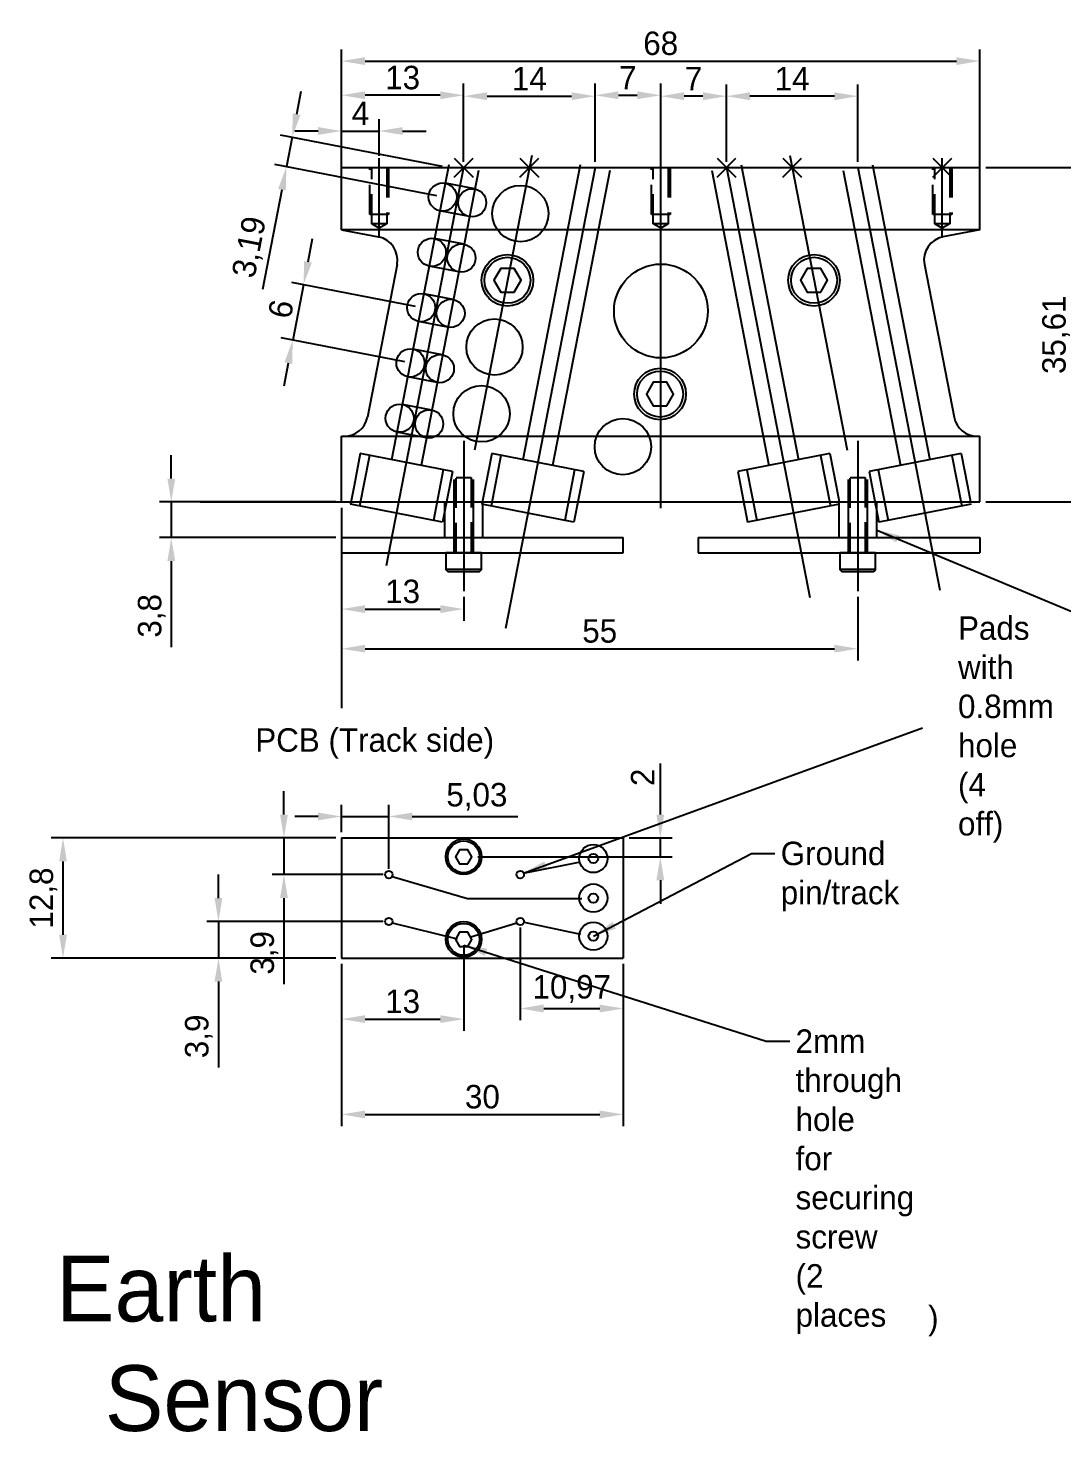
# Model space of a CAD drawing. Header units: millimetres. Extents: x 213 to 504, y 116 to 267.
# Drawn here: x 212.8 to 323, y 116.1 to 265.6 of the extents above; entities that cross this region are included whole.
import ezdxf

# ---------------------------------------------------------------- set-up
doc = ezdxf.new("R2010")
doc.units = ezdxf.units.MM
doc.header["$PDMODE"] = 3
doc.linetypes.add('CENTER2', pattern=[28.575, 19.05, -3.175, 3.175, -3.175])
doc.linetypes.add('HIDDEN2', pattern=[4.7625, 3.175, -1.5875])
doc.layers.add('CEN', color=7, linetype='CENTER2')
doc.layers.add('HARDWARE', color=7, linetype='Continuous')
doc.dimstyles.new('ISO-25', dxfattribs={"dimtxt": 2.5, "dimasz": 2.5, "dimexe": 1.25, "dimexo": 0.625, "dimtad": 1, "dimtxsty": 'Standard', "dimcen": 2.5, "dimadec": 0, "dimazin": 0, "dimtfac": 1, "dimtmove": 0, "dimatfit": 3, "dimfxl": 0, "dimarcsym": 0})

# ---------------------------------------------------------------- blocks, each defined once
blk = doc.blocks.new('*D1')
at = {"color": 0, "linetype": 'Continuous', "lineweight": -2}
for p, q in [((314.88, 250.75), (325.71, 250.75)), ((324.46, 248.25), (324.46, 217.64)), ((314.88, 215.14), (325.71, 215.14))]:
    blk.add_line(p, q, dxfattribs=at)
at = {"color": 0, "linetype": 'Continuous'}
for points in [[(324.05, 248.25), (324.88, 248.25), (324.46, 250.75)], [(324.05, 217.64), (324.88, 217.64), (324.46, 215.14)]]:
    blk.add_solid(points, dxfattribs=at)
at = {"layer": 'Defpoints', "color": 0, "linetype": 'Continuous'}
for p in [(314.25, 250.75), (314.25, 215.14), (324.46, 215.14)]:
    blk.add_point(p, dxfattribs=at)
at = {"color": 0, "linetype": 'Continuous', "insert": (322.38, 232.95), "char_height": 2.5, "attachment_point": 5, "rotation": 90}
blk.add_mtext('35,61', dxfattribs=at)
blk = doc.blocks.new('*D2')
at = {"color": 0, "linetype": 'Continuous', "lineweight": -2}
for p, q in [((246.25, 251.38), (246.25, 263.35)), ((314.25, 251.38), (314.25, 263.35)), ((248.75, 262.1), (311.75, 262.1))]:
    blk.add_line(p, q, dxfattribs=at)
at = {"color": 0, "linetype": 'Continuous'}
for points in [[(248.75, 262.52), (248.75, 261.68), (246.25, 262.1)], [(311.75, 262.52), (311.75, 261.68), (314.25, 262.1)]]:
    blk.add_solid(points, dxfattribs=at)
at = {"layer": 'Defpoints', "color": 0, "linetype": 'Continuous'}
for p in [(314.25, 262.1), (246.25, 250.75), (314.25, 250.75)]:
    blk.add_point(p, dxfattribs=at)
at = {"color": 0, "linetype": 'Continuous', "insert": (280.25, 263.98), "char_height": 2.5, "attachment_point": 5}
blk.add_mtext('68', dxfattribs=at)
blk = doc.blocks.new('*D3')
at = {"color": 0, "linetype": 'Continuous', "lineweight": -2}
for p, q in [((241.46, 256.44), (241.93, 258.89)), ((257.01, 250.87), (239.75, 254.22)), ((240.98, 253.99), (240.37, 250.86)), ((256.4, 247.74), (239.14, 251.09)), ((239.89, 248.4), (237.83, 237.77))]:
    blk.add_line(p, q, dxfattribs=at)
at = {"color": 0, "linetype": 'Continuous'}
for points in [[(241.05, 256.52), (241.87, 256.36), (240.98, 253.99)], [(239.48, 248.48), (240.3, 248.32), (240.37, 250.86)]]:
    blk.add_solid(points, dxfattribs=at)
at = {"layer": 'Defpoints', "color": 0, "linetype": 'Continuous'}
for p in [(240.37, 250.86), (257.62, 250.75), (257.01, 247.62)]:
    blk.add_point(p, dxfattribs=at)
at = {"color": 0, "linetype": 'Continuous', "insert": (236.58, 242.26), "char_height": 2.5, "attachment_point": 5, "rotation": 79}
blk.add_mtext('3,19', dxfattribs=at)
blk = doc.blocks.new('*D4')
at = {"color": 0, "linetype": 'Continuous', "lineweight": -2}
for p, q in [((242.67, 240.73), (243.14, 243.19)), ((254.11, 235.96), (240.96, 238.52)), ((242.19, 238.28), (241.04, 232.39)), ((252.97, 230.07), (239.82, 232.63)), ((240.57, 229.93), (240.09, 227.48))]:
    blk.add_line(p, q, dxfattribs=at)
at = {"color": 0, "linetype": 'Continuous'}
for points in [[(242.26, 240.81), (243.08, 240.65), (242.19, 238.28)], [(240.16, 230.01), (240.98, 229.85), (241.04, 232.39)]]:
    blk.add_solid(points, dxfattribs=at)
at = {"layer": 'Defpoints', "color": 0, "linetype": 'Continuous'}
for p in [(254.72, 235.84), (241.04, 232.39), (253.58, 229.95)]:
    blk.add_point(p, dxfattribs=at)
at = {"color": 0, "linetype": 'Continuous', "insert": (239.78, 235.69), "char_height": 2.5, "attachment_point": 5, "rotation": 79}
blk.add_mtext('6', dxfattribs=at)
blk = doc.blocks.new('*D5')
at = {"color": 0, "linetype": 'Continuous', "lineweight": -2}
for p, q in [((246.25, 252), (246.25, 255.9)), ((250.25, 252), (250.25, 255.9)), ((243.75, 254.65), (241.25, 254.65)), ((246.25, 254.65), (250.25, 254.65)), ((252.75, 254.65), (255.25, 254.65))]:
    blk.add_line(p, q, dxfattribs=at)
at = {"color": 0, "linetype": 'Continuous'}
for points in [[(243.75, 255.07), (243.75, 254.24), (246.25, 254.65)], [(252.75, 255.07), (252.75, 254.24), (250.25, 254.65)]]:
    blk.add_solid(points, dxfattribs=at)
at = {"layer": 'Defpoints', "color": 0, "linetype": 'Continuous'}
for p in [(250.25, 254.65), (246.25, 251.38), (250.25, 251.38)]:
    blk.add_point(p, dxfattribs=at)
at = {"color": 0, "linetype": 'Continuous', "insert": (248.25, 256.53), "char_height": 2.5, "attachment_point": 5}
blk.add_mtext('4', dxfattribs=at)
blk = doc.blocks.new('*D6')
at = {"color": 0, "linetype": 'Continuous', "lineweight": -2}
for p, q in [((246.25, 257.99), (246.25, 259.71)), ((259.25, 251.38), (259.25, 259.71)), ((256.75, 258.46), (248.75, 258.46))]:
    blk.add_line(p, q, dxfattribs=at)
at = {"color": 0, "linetype": 'Continuous'}
for points in [[(248.75, 258.88), (248.75, 258.04), (246.25, 258.46)], [(256.75, 258.88), (256.75, 258.04), (259.25, 258.46)]]:
    blk.add_solid(points, dxfattribs=at)
at = {"layer": 'Defpoints', "color": 0, "linetype": 'Continuous'}
for p in [(246.25, 258.46), (246.25, 257.36), (259.25, 250.75)]:
    blk.add_point(p, dxfattribs=at)
at = {"color": 0, "linetype": 'Continuous', "insert": (252.75, 260.33), "char_height": 2.5, "attachment_point": 5}
blk.add_mtext('13', dxfattribs=at)
blk = doc.blocks.new('*D7')
at = {"color": 0, "linetype": 'Continuous', "lineweight": -2}
for p, q in [((259.25, 251.38), (259.25, 259.61)), ((273.25, 251.38), (273.25, 259.61)), ((261.75, 258.36), (270.75, 258.36))]:
    blk.add_line(p, q, dxfattribs=at)
at = {"color": 0, "linetype": 'Continuous'}
for points in [[(261.75, 258.78), (261.75, 257.94), (259.25, 258.36)], [(270.75, 258.78), (270.75, 257.94), (273.25, 258.36)]]:
    blk.add_solid(points, dxfattribs=at)
at = {"layer": 'Defpoints', "color": 0, "linetype": 'Continuous'}
for p in [(273.25, 258.36), (259.25, 250.75), (273.25, 250.75)]:
    blk.add_point(p, dxfattribs=at)
at = {"color": 0, "linetype": 'Continuous', "insert": (266.25, 260.23), "char_height": 2.5, "attachment_point": 5}
blk.add_mtext('14', dxfattribs=at)
blk = doc.blocks.new('*D8')
at = {"color": 0, "linetype": 'Continuous', "lineweight": -2}
for p, q in [((273.25, 256.12), (273.25, 259.71)), ((280.25, 259.08), (280.25, 259.71)), ((275.75, 258.46), (277.75, 258.46))]:
    blk.add_line(p, q, dxfattribs=at)
at = {"color": 0, "linetype": 'Continuous'}
for points in [[(275.75, 258.88), (275.75, 258.04), (273.25, 258.46)], [(277.75, 258.88), (277.75, 258.04), (280.25, 258.46)]]:
    blk.add_solid(points, dxfattribs=at)
at = {"layer": 'Defpoints', "color": 0, "linetype": 'Continuous'}
for p in [(280.25, 258.46), (280.25, 258.46), (273.25, 255.49)]:
    blk.add_point(p, dxfattribs=at)
at = {"color": 0, "linetype": 'Continuous', "insert": (276.75, 260.33), "char_height": 2.5, "attachment_point": 5}
blk.add_mtext('7', dxfattribs=at)
blk = doc.blocks.new('*D9')
at = {"color": 0, "linetype": 'Continuous', "lineweight": -2}
for p, q in [((280.25, 251.38), (280.25, 259.61)), ((287.25, 251.38), (287.25, 259.61)), ((284.75, 258.36), (282.75, 258.36))]:
    blk.add_line(p, q, dxfattribs=at)
at = {"color": 0, "linetype": 'Continuous'}
for points in [[(282.75, 258.78), (282.75, 257.94), (280.25, 258.36)], [(284.75, 258.78), (284.75, 257.94), (287.25, 258.36)]]:
    blk.add_solid(points, dxfattribs=at)
at = {"layer": 'Defpoints', "color": 0, "linetype": 'Continuous'}
for p in [(280.25, 258.36), (280.25, 250.75), (287.25, 250.75)]:
    blk.add_point(p, dxfattribs=at)
at = {"color": 0, "linetype": 'Continuous', "insert": (283.75, 260.23), "char_height": 2.5, "attachment_point": 5}
blk.add_mtext('7', dxfattribs=at)
blk = doc.blocks.new('*D10')
at = {"color": 0, "linetype": 'Continuous', "lineweight": -2}
for p, q in [((287.25, 251.38), (287.25, 259.61)), ((301.25, 251.38), (301.25, 259.61)), ((298.75, 258.36), (289.75, 258.36))]:
    blk.add_line(p, q, dxfattribs=at)
at = {"color": 0, "linetype": 'Continuous'}
for points in [[(289.75, 258.78), (289.75, 257.94), (287.25, 258.36)], [(298.75, 258.78), (298.75, 257.94), (301.25, 258.36)]]:
    blk.add_solid(points, dxfattribs=at)
at = {"layer": 'Defpoints', "color": 0, "linetype": 'Continuous'}
for p in [(287.25, 258.36), (287.25, 250.75), (301.25, 250.75)]:
    blk.add_point(p, dxfattribs=at)
at = {"color": 0, "linetype": 'Continuous', "insert": (294.25, 260.23), "char_height": 2.5, "attachment_point": 5}
blk.add_mtext('14', dxfattribs=at)
blk = doc.blocks.new('*D12')
at = {"layer": 'Defpoints', "color": 0, "linetype": 'Continuous'}
for p in [(246.25, 215.14), (259.26, 205.64), (259.26, 203.73)]:
    blk.add_point(p, dxfattribs=at)
at = {"layer": 'HARDWARE', "color": 0, "linetype": 'Continuous', "lineweight": -2}
for p, q in [((246.25, 214.52), (246.25, 202.48)), ((259.26, 205.02), (259.26, 202.48)), ((248.75, 203.73), (256.76, 203.73))]:
    blk.add_line(p, q, dxfattribs=at)
at = {"layer": 'HARDWARE', "color": 0, "linetype": 'Continuous'}
for points in [[(248.75, 204.15), (248.75, 203.31), (246.25, 203.73)], [(256.76, 204.15), (256.76, 203.31), (259.26, 203.73)]]:
    blk.add_solid(points, dxfattribs=at)
at = {"layer": 'HARDWARE', "color": 0, "linetype": 'Continuous', "insert": (252.75, 205.6), "char_height": 2.5, "attachment_point": 5}
blk.add_mtext('13', dxfattribs=at)
blk = doc.blocks.new('*D13')
at = {"layer": 'Defpoints', "color": 0, "linetype": 'Continuous'}
for p in [(301.25, 205.64), (246.25, 202.48), (301.25, 199.51)]:
    blk.add_point(p, dxfattribs=at)
at = {"layer": 'HARDWARE', "color": 0, "linetype": 'Continuous', "lineweight": -2}
for p, q in [((301.25, 205.02), (301.25, 198.26)), ((246.25, 201.85), (246.25, 198.26)), ((248.75, 199.51), (298.75, 199.51))]:
    blk.add_line(p, q, dxfattribs=at)
at = {"layer": 'HARDWARE', "color": 0, "linetype": 'Continuous'}
for points in [[(248.75, 199.93), (248.75, 199.1), (246.25, 199.51)], [(298.75, 199.93), (298.75, 199.1), (301.25, 199.51)]]:
    blk.add_solid(points, dxfattribs=at)
at = {"layer": 'HARDWARE', "color": 0, "linetype": 'Continuous', "insert": (273.75, 201.39), "char_height": 2.5, "attachment_point": 5}
blk.add_mtext('55', dxfattribs=at)
blk = doc.blocks.new('*D20')
at = {"layer": 'Defpoints', "color": 0, "linetype": 'Continuous'}
for p in [(246.25, 179.35), (216.56, 166.55), (246.25, 166.55)]:
    blk.add_point(p, dxfattribs=at)
at = {"layer": 'HARDWARE', "color": 0, "linetype": 'Continuous', "lineweight": -2}
for p, q in [((245.63, 179.35), (215.31, 179.35)), ((216.56, 176.85), (216.56, 169.05)), ((245.63, 166.55), (215.31, 166.55))]:
    blk.add_line(p, q, dxfattribs=at)
at = {"layer": 'HARDWARE', "color": 0, "linetype": 'Continuous'}
for points in [[(216.15, 176.85), (216.98, 176.85), (216.56, 179.35)], [(216.15, 169.05), (216.98, 169.05), (216.56, 166.55)]]:
    blk.add_solid(points, dxfattribs=at)
at = {"layer": 'HARDWARE', "color": 0, "linetype": 'Continuous', "insert": (214.48, 172.95), "char_height": 2.5, "attachment_point": 5, "rotation": 90}
blk.add_mtext('12,8', dxfattribs=at)
blk = doc.blocks.new('*D21')
at = {"layer": 'Defpoints', "color": 0, "linetype": 'Continuous'}
for p in [(246.25, 179.35), (240.1, 175.45), (251.28, 175.45)]:
    blk.add_point(p, dxfattribs=at)
at = {"layer": 'HARDWARE', "color": 0, "linetype": 'Continuous', "lineweight": -2}
for p, q in [((240.1, 181.85), (240.1, 184.35)), ((245.63, 179.35), (238.85, 179.35)), ((240.1, 179.35), (240.1, 175.45)), ((250.66, 175.45), (238.85, 175.45)), ((240.1, 172.95), (240.1, 163.79))]:
    blk.add_line(p, q, dxfattribs=at)
at = {"layer": 'HARDWARE', "color": 0, "linetype": 'Continuous'}
for points in [[(239.69, 181.85), (240.52, 181.85), (240.1, 179.35)], [(239.69, 172.95), (240.52, 172.95), (240.1, 175.45)]]:
    blk.add_solid(points, dxfattribs=at)
at = {"layer": 'HARDWARE', "color": 0, "linetype": 'Continuous', "insert": (238.02, 167.12), "char_height": 2.5, "attachment_point": 5, "rotation": 90}
blk.add_mtext('3,9', dxfattribs=at)
blk = doc.blocks.new('*D22')
at = {"layer": 'Defpoints', "color": 0, "linetype": 'Continuous'}
for p in [(251.28, 181.64), (246.25, 179.35), (251.28, 175.45)]:
    blk.add_point(p, dxfattribs=at)
at = {"layer": 'HARDWARE', "color": 0, "linetype": 'Continuous', "lineweight": -2}
for p, q in [((246.25, 179.98), (246.25, 182.89)), ((251.28, 176.08), (251.28, 182.89)), ((243.75, 181.64), (241.25, 181.64)), ((246.25, 181.64), (251.28, 181.64)), ((253.78, 181.64), (265.03, 181.64))]:
    blk.add_line(p, q, dxfattribs=at)
at = {"layer": 'HARDWARE', "color": 0, "linetype": 'Continuous'}
for points in [[(243.75, 182.06), (243.75, 181.23), (246.25, 181.64)], [(253.78, 182.06), (253.78, 181.23), (251.28, 181.64)]]:
    blk.add_solid(points, dxfattribs=at)
at = {"layer": 'HARDWARE', "color": 0, "linetype": 'Continuous', "insert": (260.66, 183.73), "char_height": 2.5, "attachment_point": 5}
blk.add_mtext('5,03', dxfattribs=at)
blk = doc.blocks.new('*D23')
at = {"layer": 'Defpoints', "color": 0, "linetype": 'Continuous'}
for p in [(276.25, 179.35), (280.21, 179.35), (260.12, 177.35)]:
    blk.add_point(p, dxfattribs=at)
at = {"layer": 'HARDWARE', "color": 0, "linetype": 'Continuous', "lineweight": -2}
for p, q in [((280.21, 181.85), (280.21, 187.27)), ((276.88, 179.35), (281.46, 179.35)), ((280.21, 177.35), (280.21, 179.35)), ((260.75, 177.35), (281.46, 177.35)), ((280.21, 174.85), (280.21, 172.35))]:
    blk.add_line(p, q, dxfattribs=at)
at = {"layer": 'HARDWARE', "color": 0, "linetype": 'Continuous'}
for points in [[(279.79, 181.85), (280.62, 181.85), (280.21, 179.35)], [(279.79, 174.85), (280.62, 174.85), (280.21, 177.35)]]:
    blk.add_solid(points, dxfattribs=at)
at = {"layer": 'HARDWARE', "color": 0, "linetype": 'Continuous', "insert": (278.33, 185.81), "char_height": 2.5, "attachment_point": 5, "rotation": 90}
blk.add_mtext('2', dxfattribs=at)
blk = doc.blocks.new('*D24')
at = {"layer": 'Defpoints', "color": 0, "linetype": 'Continuous'}
for p in [(265.28, 170.45), (276.25, 166.55), (276.25, 161.19)]:
    blk.add_point(p, dxfattribs=at)
at = {"layer": 'HARDWARE', "color": 0, "linetype": 'Continuous', "lineweight": -2}
for p, q in [((265.28, 169.83), (265.28, 159.94)), ((276.25, 165.93), (276.25, 159.94)), ((267.78, 161.19), (273.75, 161.19))]:
    blk.add_line(p, q, dxfattribs=at)
at = {"layer": 'HARDWARE', "color": 0, "linetype": 'Continuous'}
for points in [[(267.78, 161.61), (267.78, 160.77), (265.28, 161.19)], [(273.75, 161.61), (273.75, 160.77), (276.25, 161.19)]]:
    blk.add_solid(points, dxfattribs=at)
at = {"layer": 'HARDWARE', "color": 0, "linetype": 'Continuous', "insert": (270.77, 163.27), "char_height": 2.5, "attachment_point": 5}
blk.add_mtext('10,97', dxfattribs=at)
blk = doc.blocks.new('*D25')
at = {"layer": 'Defpoints', "color": 0, "linetype": 'Continuous'}
for p in [(246.25, 166.55), (276.25, 166.55), (276.25, 149.91)]:
    blk.add_point(p, dxfattribs=at)
at = {"layer": 'HARDWARE', "color": 0, "linetype": 'Continuous', "lineweight": -2}
for p, q in [((246.25, 165.93), (246.25, 148.66)), ((276.25, 165.93), (276.25, 148.66)), ((248.75, 149.91), (273.75, 149.91))]:
    blk.add_line(p, q, dxfattribs=at)
at = {"layer": 'HARDWARE', "color": 0, "linetype": 'Continuous'}
for points in [[(248.75, 150.32), (248.75, 149.49), (246.25, 149.91)], [(273.75, 150.32), (273.75, 149.49), (276.25, 149.91)]]:
    blk.add_solid(points, dxfattribs=at)
at = {"layer": 'HARDWARE', "color": 0, "linetype": 'Continuous', "insert": (261.25, 151.78), "char_height": 2.5, "attachment_point": 5}
blk.add_mtext('30', dxfattribs=at)
blk = doc.blocks.new('*D26')
at = {"layer": 'Defpoints', "color": 0, "linetype": 'Continuous'}
for p in [(259.26, 168.55), (246.25, 166.55), (259.26, 160.06)]:
    blk.add_point(p, dxfattribs=at)
at = {"layer": 'HARDWARE', "color": 0, "linetype": 'Continuous', "lineweight": -2}
for p, q in [((259.26, 167.93), (259.26, 158.81)), ((246.25, 165.93), (246.25, 158.81)), ((248.75, 160.06), (256.76, 160.06))]:
    blk.add_line(p, q, dxfattribs=at)
at = {"layer": 'HARDWARE', "color": 0, "linetype": 'Continuous'}
for points in [[(248.75, 160.48), (248.75, 159.64), (246.25, 160.06)], [(256.76, 160.48), (256.76, 159.64), (259.26, 160.06)]]:
    blk.add_solid(points, dxfattribs=at)
at = {"layer": 'HARDWARE', "color": 0, "linetype": 'Continuous', "insert": (252.75, 161.93), "char_height": 2.5, "attachment_point": 5}
blk.add_mtext('13', dxfattribs=at)
blk = doc.blocks.new('*D27')
at = {"layer": 'Defpoints', "color": 0, "linetype": 'Continuous'}
for p in [(251.28, 170.45), (233.13, 166.55), (246.25, 166.55)]:
    blk.add_point(p, dxfattribs=at)
at = {"layer": 'HARDWARE', "color": 0, "linetype": 'Continuous', "lineweight": -2}
for p, q in [((233.13, 172.95), (233.13, 175.45)), ((250.66, 170.45), (231.88, 170.45)), ((233.13, 170.45), (233.13, 166.55)), ((245.63, 166.55), (231.88, 166.55)), ((233.13, 164.05), (233.13, 154.89))]:
    blk.add_line(p, q, dxfattribs=at)
at = {"layer": 'HARDWARE', "color": 0, "linetype": 'Continuous'}
for points in [[(232.71, 172.95), (233.54, 172.95), (233.13, 170.45)], [(232.71, 164.05), (233.54, 164.05), (233.13, 166.55)]]:
    blk.add_solid(points, dxfattribs=at)
at = {"layer": 'HARDWARE', "color": 0, "linetype": 'Continuous', "insert": (231.04, 158.22), "char_height": 2.5, "attachment_point": 5, "rotation": 90}
blk.add_mtext('3,9', dxfattribs=at)
blk = doc.blocks.new('*D28')
at = {"layer": 'Defpoints', "color": 0, "linetype": 'Continuous'}
for p in [(246.25, 215.14), (228.1, 211.34), (246.25, 211.34)]:
    blk.add_point(p, dxfattribs=at)
at = {"layer": 'HARDWARE', "color": 0, "linetype": 'Continuous', "lineweight": -2}
for p, q in [((228.1, 217.64), (228.1, 220.14)), ((245.63, 215.14), (226.85, 215.14)), ((228.1, 215.14), (228.1, 211.34)), ((245.63, 211.34), (226.85, 211.34)), ((228.1, 208.84), (228.1, 199.67))]:
    blk.add_line(p, q, dxfattribs=at)
at = {"layer": 'HARDWARE', "color": 0, "linetype": 'Continuous'}
for points in [[(227.68, 217.64), (228.52, 217.64), (228.1, 215.14)], [(227.68, 208.84), (228.52, 208.84), (228.1, 211.34)]]:
    blk.add_solid(points, dxfattribs=at)
at = {"layer": 'HARDWARE', "color": 0, "linetype": 'Continuous', "insert": (226.02, 203.01), "char_height": 2.5, "attachment_point": 5, "rotation": 90}
blk.add_mtext('3,8', dxfattribs=at)

msp = doc.modelspace()

# ---------------------------------------------------------------- linework, layer by layer
for p, q in [((246.253, 244.144), (246.253, 258.459)), ((280.253, 214.482), (280.253, 257.801)), ((314.253, 244.144), (314.253, 258.459)), ((266.508, 252.062), (260.402, 220.65)), ((293.998, 252.062), (300.104, 220.65)), ((246.253, 250.751), (314.253, 250.751)), ((259.253, 250.751), (251.007, 208.33)), ((257.682, 251.057), (251.576, 219.644)), ((260.823, 250.446), (254.717, 219.034)), ((260.823, 250.446), (254.717, 219.034)), ((260.823, 250.446), (254.717, 219.034)), ((273.253, 250.751), (263.712, 201.67)), ((271.682, 251.057), (265.576, 219.644)), ((274.823, 250.446), (268.717, 219.034)), ((274.823, 250.446), (268.717, 219.034)), ((274.823, 250.446), (268.717, 219.034)), ((285.682, 250.446), (291.788, 219.034)), ((287.253, 250.751), (296.152, 204.971)), ((288.823, 251.057), (294.929, 219.644)), ((299.682, 250.446), (305.788, 219.034)), ((301.253, 250.751), (310.002, 205.742)), ((302.823, 251.057), (308.929, 219.644)), ((260.442, 248.483), (257.301, 249.093)), ((259.869, 245.538), (256.728, 246.148)), ((259.297, 242.593), (256.156, 243.204)), ((252.157, 240.449), (248.991, 224.163)), ((258.724, 239.648), (255.583, 240.259)), ((308.349, 240.449), (311.515, 224.163)), ((258.152, 236.703), (255.011, 237.314)), ((257.58, 233.758), (254.438, 234.369)), ((257.007, 230.813), (253.866, 231.424)), ((256.435, 227.869), (253.294, 228.479)), ((255.862, 224.924), (252.721, 225.534)), ((246.253, 215.14), (246.253, 222.14)), ((246.253, 222.14), (246.537, 222.14)), ((255.29, 221.979), (252.149, 222.589)), ((314.253, 215.14), (314.253, 222.14)), ((248.239, 220.293), (247.571, 216.858)), ((249.22, 220.102), (248.171, 214.703)), ((258.055, 218.385), (248.239, 220.293)), ((262.239, 220.293), (261.571, 216.858)), ((263.22, 220.102), (262.171, 214.703)), ((272.055, 218.385), (262.239, 220.293)), ((298.267, 220.293), (288.451, 218.385)), ((297.285, 220.102), (298.335, 214.703)), ((298.267, 220.293), (298.935, 216.858)), ((312.267, 220.293), (302.451, 218.385)), ((311.285, 220.102), (312.335, 214.703)), ((312.267, 220.293), (312.935, 216.858)), ((257.073, 218.576), (256.024, 213.177)), ((258.055, 218.385), (257.006, 212.986)), ((271.073, 218.576), (270.024, 213.177)), ((272.055, 218.385), (271.006, 212.986)), ((288.451, 218.385), (289.5, 212.986)), ((289.432, 218.576), (290.482, 213.177)), ((302.451, 218.385), (303.5, 212.986)), ((303.432, 218.576), (304.482, 213.177)), ((247.571, 216.858), (247.189, 214.894)), ((261.571, 216.858), (261.189, 214.894)), ((298.935, 216.858), (299.268, 215.14)), ((312.935, 216.858), (313.268, 215.14)), ((231.162, 215.14), (314.253, 215.14)), ((257.006, 212.986), (247.189, 214.894)), ((257.387, 214.949), (257.292, 214.459)), ((271.006, 212.986), (261.189, 214.894)), ((271.387, 214.949), (271.292, 214.459)), ((289.118, 214.949), (289.214, 214.459)), ((299.316, 214.894), (289.5, 212.986)), ((303.118, 214.949), (303.214, 214.459)), ((313.316, 214.894), (303.5, 212.986)), ((246.253, 211.34), (276.253, 211.34)), ((284.253, 211.34), (314.253, 211.34)), ((246.253, 209.74), (276.253, 209.74)), ((284.253, 209.74), (314.253, 209.74))]:
    msp.add_line(p, q)
at = {"linetype": 'HIDDEN2'}
for p, q in [((249.253, 245.751), (249.253, 250.751)), ((249.453, 244.751), (249.453, 250.751)), ((251.053, 250.751), (251.053, 244.751)), ((251.253, 250.751), (251.253, 245.751)), ((279.253, 245.751), (279.253, 250.751)), ((279.453, 244.751), (279.453, 250.751)), ((281.053, 250.751), (281.053, 244.751)), ((281.253, 250.751), (281.253, 245.751)), ((309.253, 245.751), (309.253, 250.751)), ((309.453, 244.751), (309.453, 250.751)), ((311.053, 250.751), (311.053, 244.751)), ((311.253, 250.751), (311.253, 245.751)), ((251.253, 245.751), (249.253, 245.751)), ((281.253, 245.751), (279.253, 245.751)), ((311.253, 245.751), (309.253, 245.751)), ((251.053, 244.751), (249.453, 244.751)), ((250.253, 244.289), (249.453, 244.751)), ((251.053, 244.751), (250.253, 244.289)), ((281.053, 244.751), (279.453, 244.751)), ((280.253, 244.289), (279.453, 244.751)), ((281.053, 244.751), (280.253, 244.289)), ((311.053, 244.751), (309.453, 244.751)), ((310.253, 244.289), (309.453, 244.751)), ((311.053, 244.751), (310.253, 244.289))]:
    msp.add_line(p, q, dxfattribs=at)
for centre in [(257.014, 247.621), (260.156, 247.01), (255.869, 241.731), (259.011, 241.121), (254.725, 235.841), (257.866, 235.231), (253.58, 229.952), (256.721, 229.341), (252.435, 224.062), (255.576, 223.451)]:
    msp.add_circle(centre, 1.5)
msp.add_arc((246.537, 224.64), 2.5, 270, 349)
at = {"layer": 'CEN'}
for p, q in [((250.253, 243.289), (250.253, 251.751)), ((280.253, 243.289), (280.253, 251.751)), ((310.253, 243.289), (310.253, 251.751)), ((259.256, 221.64), (259.256, 205.64)), ((301.25, 221.64), (301.25, 205.64)), ((259.256, 221.04), (259.256, 209.04)), ((301.25, 221.04), (301.25, 209.04))]:
    msp.add_line(p, q, dxfattribs=at)
at = {"layer": 'HARDWARE', "linetype": 'Continuous'}
for p, q in [((314.253, 244.144), (246.253, 244.144)), ((246.253, 244.144), (250.18, 243.38)), ((314.253, 244.144), (310.326, 243.38)), ((246.537, 222.14), (313.969, 222.14)), ((313.969, 222.14), (314.253, 222.14)), ((246.253, 212.04), (246.253, 193.169)), ((276.253, 209.74), (276.253, 211.34)), ((284.253, 211.34), (284.253, 209.74)), ((314.253, 211.34), (314.253, 209.74)), ((246.253, 179.353), (276.253, 179.353)), ((246.253, 179.353), (246.253, 166.553)), ((276.253, 179.353), (276.253, 166.553)), ((265.624, 175.616), (271.715, 176.804)), ((251.622, 175.266), (259.673, 172.89)), ((259.673, 172.89), (271.855, 172.89)), ((251.622, 170.304), (258.553, 168.626)), ((260.023, 168.836), (264.924, 170.304)), ((265.694, 170.374), (271.715, 169.116)), ((246.253, 166.553), (276.253, 166.553))]:
    msp.add_line(p, q, dxfattribs=at)
at = {"layer": 'HARDWARE'}
for p, q in [((258.256, 209.74), (258.256, 217.54)), ((258.456, 217.74), (260.056, 217.74)), ((260.256, 217.54), (260.256, 209.74)), ((300.25, 209.74), (300.25, 217.54)), ((300.45, 217.74), (302.05, 217.74)), ((302.25, 217.54), (302.25, 209.74)), ((257.256, 211.34), (257.256, 215.14)), ((261.256, 215.14), (261.256, 211.34)), ((299.25, 211.34), (299.25, 215.14)), ((303.25, 215.14), (303.25, 211.34)), ((261.156, 207.94), (257.356, 207.94)), ((303.15, 207.94), (299.35, 207.94))]:
    msp.add_line(p, q, dxfattribs=at)
at = {"layer": 'HARDWARE', "linetype": 'HIDDEN2'}
for p, q in [((258.456, 209.74), (258.456, 217.74)), ((260.056, 217.74), (260.056, 209.74)), ((300.45, 209.74), (300.45, 217.74)), ((302.05, 217.74), (302.05, 209.74))]:
    msp.add_line(p, q, dxfattribs=at)
at = {"layer": 'HARDWARE'}
for points in [[(264.642, 237.501), (265.364, 238.751), (264.642, 240.001), (263.199, 240.001), (262.477, 238.751), (263.199, 237.501), (264.642, 237.501)], [(297.307, 237.501), (298.029, 238.751), (297.307, 240.001), (295.864, 240.001), (295.142, 238.751), (295.864, 237.501), (297.307, 237.501)], [(280.902, 225.389), (281.624, 226.639), (280.902, 227.889), (279.459, 227.889), (278.737, 226.639), (279.459, 225.389), (280.902, 225.389)], [(260.956, 207.74), (261.156, 207.94), (261.156, 209.74), (257.356, 209.74), (257.356, 207.94), (257.556, 207.74), (260.956, 207.74)], [(302.95, 207.74), (303.15, 207.94), (303.15, 209.74), (299.35, 209.74), (299.35, 207.94), (299.55, 207.74), (302.95, 207.74)], [(259.689, 176.603), (260.122, 177.353), (259.689, 178.103), (258.822, 178.103), (258.389, 177.353), (258.822, 176.603), (259.689, 176.603)], [(259.689, 167.803), (260.122, 168.553), (259.689, 169.303), (258.822, 169.303), (258.389, 168.553), (258.822, 167.803), (259.689, 167.803)]]:
    msp.add_lwpolyline(points, dxfattribs=at)
at = {"layer": 'HARDWARE', "linetype": 'Continuous'}
for centre, radius in [((265.298, 245.858), 3), ((280.274, 235.482), 5), ((262.539, 231.645), 3), ((261.157, 224.538), 3), ((276.221, 221.027), 3), ((273.071, 177.159), 1.5), ((273.071, 177.159), 0.5), ((251.281, 175.453), 0.4), ((265.281, 175.453), 0.4), ((273.071, 172.953), 1.5), ((273.071, 172.953), 0.5), ((251.281, 170.453), 0.4), ((265.281, 170.453), 0.4), ((273.071, 168.893), 1.5), ((273.071, 168.893), 0.5)]:
    msp.add_circle(centre, radius, dxfattribs=at)
at = {"layer": 'HARDWARE'}
for centre, radius in [((263.92, 238.751), 2.75), ((263.92, 238.751), 2.45), ((296.585, 238.751), 2.75), ((296.585, 238.751), 2.45), ((280.18, 226.639), 2.75), ((280.18, 226.639), 2.45), ((259.256, 177.353), 1.9), ((259.256, 177.353), 1.7), ((259.256, 168.553), 1.9), ((259.256, 168.553), 1.7)]:
    msp.add_circle(centre, radius, dxfattribs=at)
at = {"layer": 'HARDWARE', "linetype": 'Continuous'}
for centre, start, end in [((249.703, 240.926), 349, 79), ((310.803, 240.926), 101, 191), ((313.969, 224.64), 191, 270)]:
    msp.add_arc(centre, 2.5, start, end, dxfattribs=at)
for p in [(259.253, 250.751), (259.253, 250.751), (266.253, 250.751), (287.253, 250.751), (287.253, 250.751), (287.253, 250.751), (287.253, 250.751), (287.253, 250.751), (287.253, 250.751), (294.253, 250.751), (310.253, 250.751), (310.253, 250.751), (310.253, 250.751)]:
    msp.add_point(p, dxfattribs=at)

# ---------------------------------------------------------------- texts
for s, p in [('PCB (Track side)', (237.048, 188.537)), (')', (308.742, 127.009))]:
    msp.add_text(s, height=2.5, dxfattribs=at).set_placement(p)
at = {"layer": 'HARDWARE', "linetype": 'Continuous', "attachment_point": 1}
for s, insert, char_height, width in [('Pads with 0.8mm hole (4 off)', (311.928, 202.958), 2.5, 2.65423), ('Ground pin/track', (293.037, 178.956), 2.5, 5.15285), ('2mm through hole for securing screw (2 places', (294.621, 158.963), 2.5, 0.63), ('Earth\\P  Sensor', (215.816, 134.857), 7, 68.21)]:
    msp.add_mtext(s, dxfattribs=dict(at, insert=insert, char_height=char_height, width=width))

# ---------------------------------------------------------------- dimensions: what is measured, and where the dimension line sits
at = {"linetype": 'Continuous'}
for base, p1, p2, picture, middle in [((314.253, 262.101), (246.253, 250.751), (314.253, 250.751), '*D2', (280.253, 263.976)), ((246.253, 258.459), (259.253, 250.751), (246.253, 257.364), '*D6', (252.753, 260.334)), ((273.253, 258.359), (259.253, 250.751), (273.253, 250.751), '*D7', (266.253, 260.234)), ((280.253, 258.459), (273.253, 255.492), (280.253, 258.459), '*D8', (276.753, 260.334)), ((280.253, 258.359), (287.253, 250.751), (280.253, 250.751), '*D9', (283.753, 260.234)), ((287.253, 258.359), (301.253, 250.751), (287.253, 250.751), '*D10', (294.253, 260.234)), ((250.253, 254.652), (246.253, 251.376), (250.253, 251.376), '*D5', (248.253, 256.527))]:
    dim = msp.add_linear_dim(base=base, p1=p1, p2=p2, dimstyle='ISO-25', override={"dimfrac": 2}, dxfattribs=at)
    dim.commit()
    dim.dimension.update_dxf_attribs({"geometry": picture, "text_midpoint": middle})
for p1, p2, distance, picture, middle in [((257.623, 250.751), (257.014, 247.621), -16.955, '*D3', (236.577, 242.255)), ((254.725, 235.841), (253.58, 229.952), -12.77, '*D4', (239.776, 235.691))]:
    dim = msp.add_aligned_dim(p1=p1, p2=p2, distance=distance, dimstyle='ISO-25', override={"dimfrac": 2}, dxfattribs=at)
    dim.commit()
    dim.dimension.update_dxf_attribs({"geometry": picture, "text_midpoint": middle})
dim = msp.add_linear_dim(base=(324.465, 215.14), p1=(314.253, 250.751), p2=(314.253, 215.14), angle=90, dimstyle='ISO-25', override={"dimfrac": 2}, dxfattribs=at)
dim.commit()
dim.dimension.update_dxf_attribs({"geometry": '*D1', "text_midpoint": (322.381, 232.946)})
at = {"layer": 'HARDWARE', "linetype": 'Continuous'}
dim = msp.add_aligned_dim(p1=(246.253, 215.14), p2=(246.253, 211.34), distance=-18.152, dimstyle='ISO-25', override={"dimfrac": 2}, dxfattribs=at)
dim.commit()
dim.dimension.update_dxf_attribs({"geometry": '*D28', "text_midpoint": (226.017, 203.007)})
for base, p1, p2, picture, middle in [((259.256, 203.729), (246.253, 215.14), (259.256, 205.64), '*D12', (252.754, 205.604)), ((301.25, 199.512), (246.253, 202.479), (301.25, 205.64), '*D13', (273.751, 201.387)), ((251.281, 181.642), (246.253, 179.353), (251.281, 175.453), '*D22', (260.656, 183.725)), ((276.253, 161.188), (265.281, 170.453), (276.253, 166.553), '*D24', (270.767, 163.272)), ((259.256, 160.059), (246.253, 166.553), (259.256, 168.553), '*D26', (252.754, 161.934)), ((276.253, 149.905), (246.253, 166.553), (276.253, 166.553), '*D25', (261.253, 151.78))]:
    dim = msp.add_linear_dim(base=base, p1=p1, p2=p2, dimstyle='ISO-25', override={"dimfrac": 2}, dxfattribs=at)
    dim.commit()
    dim.dimension.update_dxf_attribs({"geometry": picture, "text_midpoint": middle})
for base, p1, p2, picture, middle in [((280.205, 179.353), (260.122, 177.353), (276.253, 179.353), '*D23', (278.33, 185.811)), ((240.102, 175.453), (246.253, 179.353), (251.281, 175.453), '*D21', (238.019, 167.119)), ((216.563, 166.553), (246.253, 179.353), (246.253, 166.553), '*D20', (214.48, 172.953)), ((233.128, 166.553), (251.281, 170.453), (246.253, 166.553), '*D27', (231.044, 158.219))]:
    dim = msp.add_linear_dim(base=base, p1=p1, p2=p2, angle=90, dimstyle='ISO-25', override={"dimfrac": 2}, dxfattribs=at)
    dim.commit()
    dim.dimension.update_dxf_attribs({"geometry": picture, "text_midpoint": middle})

# ---------------------------------------------------------------- leaders
for points in [[(303.197, 212.177), (352.855, 191.43)], [(265.645, 175.62), (308.144, 191.094)]]:
    msp.add_leader(points, dimstyle='ISO-25', override={"dimgap": 0.625, "dimtad": 0, "dimfrac": 2}, dxfattribs=at)
at = {"layer": 'HARDWARE', "linetype": 'Continuous', "annotation_type": 0, "has_hookline": 1, "hookline_direction": 0}
for points, text_width in [([(273.071, 168.893), (289.912, 177.706), (292.412, 177.706)], 20), ([(259.256, 167.928), (291.496, 157.713), (293.996, 157.713)], 17.5)]:
    msp.add_leader(points, dimstyle='ISO-25', override={"dimgap": 0.625, "dimtad": 0, "dimfrac": 2}, dxfattribs=dict(at, text_width=text_width))

doc.saveas('drawing.dxf')
